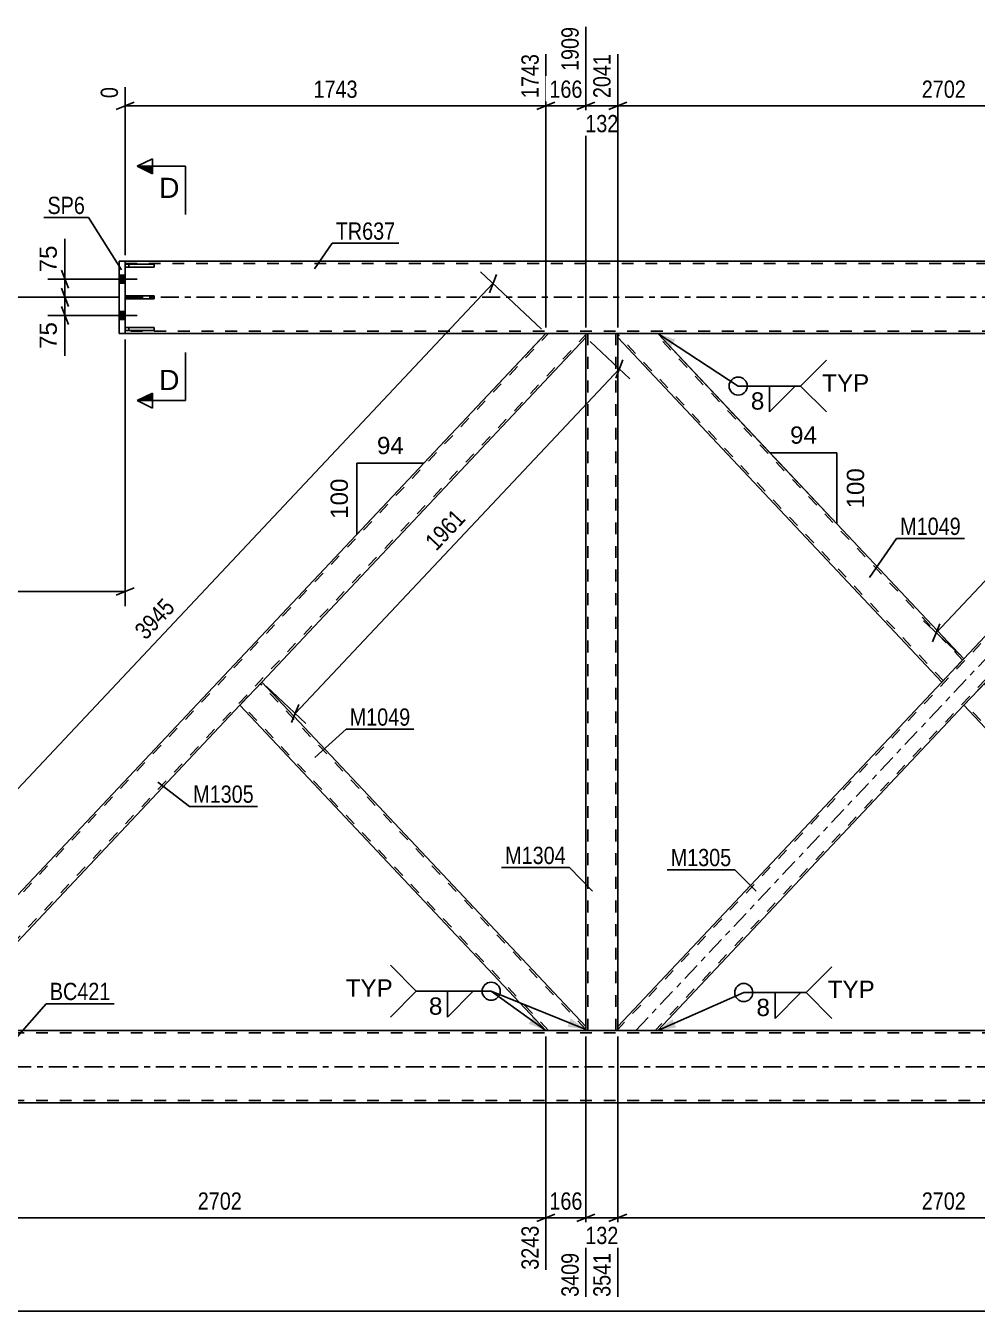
# Model space of a CAD drawing. Header units: millimetres. Extents: x -98 to 743, y -438 to 156.
# Drawn here: x -16.5 to 141.2, y -168.2 to 45 of the extents above; entities that cross this region are included whole.
import ezdxf

# ---------------------------------------------------------------- set-up
doc = ezdxf.new("R2010")
doc.units = ezdxf.units.MM
doc.linetypes.add('DXK_LINE_DOT2', pattern=[3.9198, 1.9599, -1.9599])
doc.linetypes.add('DXK_LINE_DOT3', pattern=[5.9187, 2.979, -0.9799, 0.9799, -0.9799])
doc.styles.add('Arial', font='ARIAL.TTF', dxfattribs={"height": 0.2})
doc.styles.add('Arial Narrow', font='ARIALN.TTF', dxfattribs={"height": 0.2})

# ---------------------------------------------------------------- blocks, each defined once
blk = doc.blocks.new('Part-761554712-1978 - 1694')
at = {"color": 2, "linetype": 'Continuous'}
for p, q in [((0, 5.02), (0, 5.5)), ((0, 5.5), (4.8, 5.5)), ((4.8, 5.02), (0, 5.02)), ((4.8, 5.5), (4.8, 5.02))]:
    blk.add_line(p, q, dxfattribs=at)
at = {"color": 7, "linetype": 'DXK_LINE_DOT2'}
blk.add_line((0.6, 5.02), (0.6, 5.5), dxfattribs=at)
blk = doc.blocks.new('Bolt-761554712-1722 - 1694')
at = {"linetype": 'Continuous'}
for points in [[(-1, 3.66), (-1, 2.34), (0, 2.34), (0, 3.66)], [(-1, 3.66), (-1, 2.34), (0, 2.34), (0, 3.66)], [(-1, -2.34), (-1, -3.66), (0, -3.66), (0, -2.34)], [(-1, -2.34), (-1, -3.66), (0, -3.66), (0, -2.34)]]:
    blk.add_hatch(color=1, dxfattribs=at).paths.add_polyline_path(points)
at = {"color": 1, "linetype": 'Continuous'}
for p, q in [((-2.76, 3), (2, 3)), ((-2.76, 3), (2, 3)), ((-1, 3.66), (0, 3.66)), ((-1, 3.66), (0, 3.66)), ((-1, 2.34), (0, 2.34)), ((-1, 2.34), (0, 2.34)), ((-2.76, -3), (2, -3)), ((-2.76, -3), (2, -3)), ((-1, -2.34), (0, -2.34)), ((-1, -2.34), (0, -2.34)), ((-1, -3.66), (0, -3.66)), ((-1, -3.66), (0, -3.66))]:
    blk.add_line(p, q, dxfattribs=at)
blk = doc.blocks.new('Part-761554712-1752 - 1694')
at = {"color": 2, "linetype": 'Continuous'}
for p, q in [((-1, 6), (-1, -6)), ((-1, 6), (0, 6)), ((0, 6), (0, 5.5)), ((0, 5.02), (0, 0.24)), ((0, -5.02), (0, -0.24)), ((-1, -6), (0, -6)), ((0, -6), (0, -5.5))]:
    blk.add_line(p, q, dxfattribs=at)
at = {"color": 7, "linetype": 'DXK_LINE_DOT2'}
for p, q in [((0, 5.5), (0, 5.02)), ((0, 0.24), (0, -0.24)), ((0, -5.5), (0, -5.02))]:
    blk.add_line(p, q, dxfattribs=at)
blk = doc.blocks.new('Part-761554712-1777 - 1694')
at = {"color": 2, "linetype": 'Continuous'}
for p, q in [((-38.36, -120.94), (69.73, -6)), ((76.36, -6.66), (76.36, -6)), ((76.36, -6.66), (22.63, -63.8)), ((-31.73, -121.6), (19, -67.65)), ((-38.36, -121.6), (-38.36, -120.94))]:
    blk.add_line(p, q, dxfattribs=at)
at = {"color": 7, "linetype": 'DXK_LINE_DOT2'}
for p, q in [((-38.36, -121.41), (70.17, -6)), ((-32.17, -121.6), (76.36, -6.19)), ((69.73, -6), (76.36, -6)), ((19, -67.65), (22.63, -63.8)), ((-38.36, -121.6), (-31.73, -121.6))]:
    blk.add_line(p, q, dxfattribs=at)
blk = doc.blocks.new('Part-761554712-1782 - 1694')
at = {"color": 7, "linetype": 'DXK_LINE_DOT2'}
for p, q in [((190.17, -6), (81.64, -121.41)), ((196.36, -6.19), (87.83, -121.6)), ((196.36, -6), (189.73, -6)), ((139, -59.95), (135.38, -63.8)), ((142.63, -63.8), (139, -67.65)), ((88.27, -121.6), (81.64, -121.6))]:
    blk.add_line(p, q, dxfattribs=at)
at = {"color": 7, "linetype": 'DXK_LINE_DOT3'}
blk.add_line((84.64, -121.6), (193.36, -6), dxfattribs=at)
at = {"color": 2, "linetype": 'Continuous'}
for p, q in [((189.73, -6), (139, -59.95)), ((196.36, -6.66), (196.36, -6)), ((196.36, -6.66), (142.63, -63.8)), ((135.38, -63.8), (81.64, -120.94)), ((139, -67.65), (88.27, -121.6)), ((81.64, -121.6), (81.64, -120.94))]:
    blk.add_line(p, q, dxfattribs=at)
blk = doc.blocks.new('Part-761554712-1797 - 1694')
at = {"color": 2, "linetype": 'Continuous'}
for p, q in [((81.64, -6.66), (81.64, -6)), ((139, -59.95), (88.27, -6)), ((135.38, -63.8), (81.64, -6.66)), ((138.56, -60.41), (135.38, -63.8)), ((139, -59.95), (138.56, -60.41))]:
    blk.add_line(p, q, dxfattribs=at)
at = {"color": 7, "linetype": 'DXK_LINE_DOT2'}
for p, q in [((88.27, -6), (81.64, -6)), ((135.6, -63.57), (81.64, -6.19)), ((138.78, -60.18), (87.83, -6)), ((135.6, -63.57), (135.61, -63.55))]:
    blk.add_line(p, q, dxfattribs=at)
blk = doc.blocks.new('Part-761554712-1862 - 1694')
at = {"color": 7, "linetype": 'DXK_LINE_DOT2'}
for p, q in [((81.64, -6), (76.36, -6)), ((76.36, -6.66), (76.36, -6)), ((76.68, -121.6), (76.68, -6)), ((81.32, -121.6), (81.32, -6)), ((81.64, -6.66), (81.64, -6)), ((76.36, -121.6), (76.36, -120.94)), ((81.64, -121.6), (81.64, -120.94)), ((76.36, -121.6), (81.64, -121.6))]:
    blk.add_line(p, q, dxfattribs=at)
at = {"color": 2, "linetype": 'Continuous'}
for p, q in [((76.36, -120.94), (76.36, -6.66)), ((81.64, -120.94), (81.64, -6.66))]:
    blk.add_line(p, q, dxfattribs=at)
blk = doc.blocks.new('Part-761554712-1892 - 1694')
at = {"color": 2, "linetype": 'Continuous'}
for p, q in [((139, -67.65), (142.63, -63.8)), ((142.63, -63.8), (196.36, -120.94)), ((189.73, -121.6), (139, -67.65)), ((196.36, -120.94), (196.36, -121.6))]:
    blk.add_line(p, q, dxfattribs=at)
at = {"color": 7, "linetype": 'DXK_LINE_DOT2'}
for p, q in [((196.36, -121.41), (142.41, -64.03)), ((139.22, -67.42), (139.24, -67.4)), ((190.17, -121.6), (139.22, -67.42)), ((196.36, -121.6), (189.73, -121.6))]:
    blk.add_line(p, q, dxfattribs=at)
blk = doc.blocks.new('Part-761554712-1887 - 1694')
at = {"color": 2, "linetype": 'Continuous'}
for p, q in [((19.27, -67.37), (22.63, -63.8)), ((22.63, -63.8), (76.36, -120.94)), ((19, -67.65), (19.27, -67.37)), ((69.73, -121.6), (19, -67.65)), ((76.36, -120.94), (76.36, -121.6))]:
    blk.add_line(p, q, dxfattribs=at)
at = {"color": 7, "linetype": 'DXK_LINE_DOT2'}
for p, q in [((76.36, -121.41), (22.41, -64.03)), ((19.22, -67.42), (19.24, -67.4)), ((70.17, -121.6), (19.22, -67.42)), ((76.36, -121.6), (69.73, -121.6))]:
    blk.add_line(p, q, dxfattribs=at)
blk = doc.blocks.new('Part-761554712-1975 - 1694')
at = {"color": 2, "linetype": 'Continuous'}
for p, q in [((0, -0.24), (0, 0.24)), ((0, 0.24), (4.8, 0.24)), ((4.8, 0.24), (4.8, -0.24)), ((4.8, -0.24), (0, -0.24))]:
    blk.add_line(p, q, dxfattribs=at)
at = {"color": 7, "linetype": 'DXK_LINE_DOT2'}
blk.add_line((0.6, -0.24), (0.6, 0.24), dxfattribs=at)
blk = doc.blocks.new('Part-761554712-1981 - 1694')
at = {"color": 2, "linetype": 'Continuous'}
for p, q in [((0, -5.02), (4.8, -5.02)), ((0, -5.02), (0, -5.5)), ((4.8, -5.5), (0, -5.5)), ((4.8, -5.02), (4.8, -5.5))]:
    blk.add_line(p, q, dxfattribs=at)
at = {"color": 7, "linetype": 'DXK_LINE_DOT2'}
blk.add_line((0.6, -5.5), (0.6, -5.02), dxfattribs=at)
blk = doc.blocks.new('Part-761554712-1984 - 1694')
at = {"color": 7, "linetype": 'DXK_LINE_DOT2'}
for p, q in [((4.8, 0.24), (0, 0.24)), ((0, 0.24), (0, -0.24)), ((0.6, -0.24), (0.6, 0.24)), ((4.8, -0.24), (4.8, 0.24)), ((0, -0.24), (4.8, -0.24))]:
    blk.add_line(p, q, dxfattribs=at)
blk = doc.blocks.new('Part-761554712-1987 - 1694')
at = {"color": 7, "linetype": 'DXK_LINE_DOT2'}
for p, q in [((4.8, 5.5), (0, 5.5)), ((0, 5.5), (0, 5.02)), ((0, 5.02), (4.8, 5.02)), ((0.6, 5.5), (0.6, 5.02)), ((4.8, 5.02), (4.8, 5.5))]:
    blk.add_line(p, q, dxfattribs=at)
blk = doc.blocks.new('Part-761554712-1990 - 1694')
at = {"color": 7, "linetype": 'DXK_LINE_DOT2'}
for p, q in [((4.8, -5.02), (0, -5.02)), ((0, -5.02), (0, -5.5)), ((0, -5.5), (4.8, -5.5)), ((0.6, -5.5), (0.6, -5.02)), ((4.8, -5.5), (4.8, -5.02))]:
    blk.add_line(p, q, dxfattribs=at)
blk = doc.blocks.new('Part-761554712-2008 - 1694')
at = {"color": 7, "linetype": 'DXK_LINE_DOT2'}
for p, q in [((571.24, -122), (-60, -122)), ((571.24, -133.2), (-60, -133.2))]:
    blk.add_line(p, q, dxfattribs=at)
at = {"color": 2, "linetype": 'Continuous'}
for p, q in [((441.41, -121.6), (-55.2, -121.6)), ((571.24, -133.6), (-60, -133.6))]:
    blk.add_line(p, q, dxfattribs=at)
at = {"color": 7, "linetype": 'DXK_LINE_DOT3'}
blk.add_line((-60, -127.6), (571.24, -127.6), dxfattribs=at)
blk = doc.blocks.new('Part-761554712-2023 - 1694')
at = {"color": 2, "linetype": 'Continuous'}
for p, q in [((571.24, 6), (0, 6)), ((441.41, -6), (0, -6))]:
    blk.add_line(p, q, dxfattribs=at)
at = {"color": 7, "linetype": 'DXK_LINE_DOT2'}
for p, q in [((0, 6), (0, -6)), ((0, 5.6), (571.24, 5.6)), ((571.24, -5.6), (0, -5.6))]:
    blk.add_line(p, q, dxfattribs=at)
at = {"color": 7, "linetype": 'DXK_LINE_DOT3'}
blk.add_line((0, 0), (571.24, 0), dxfattribs=at)
blk = doc.blocks.new('StraightDimension-761554712-2397 - 1694')
at = {"color": 7, "linetype": 'Continuous'}
for p, q in [((-1, 0), (-78.74, 0)), ((-75.29, -1.5), (-76.49, 1.5)), ((-75.89, -127.6), (-75.89, 0)), ((-61, -127.6), (-78.74, -127.6)), ((-76.49, -126.1), (-75.29, -129.1))]:
    blk.add_line(p, q, dxfattribs=at)
at = {"color": 0}
blk.add_wipeout([(-76.64, -59.54), (-80.84, -59.54), (-80.84, -68.06), (-76.64, -68.06)], dxfattribs=at)
at = {"color": 3, "style": 'Arial Narrow'}
blk.add_text('3190', height=2.863, rotation=90.0002, dxfattribs=at).set_placement((-77.24, -67.46))
blk = doc.blocks.new('StraightDimension-761554712-9258 - 1694')
at = {"color": 7, "linetype": 'Continuous'}
for p, q in [((69.73, -122.6), (69.73, -161.26)), ((76.36, -122.6), (76.36, -165.76)), ((68.23, -153.25), (71.23, -152.05)), ((69.73, -152.65), (76.36, -152.65)), ((77.86, -152.05), (74.86, -153.25))]:
    blk.add_line(p, q, dxfattribs=at)
at = {"color": 0}
blk.add_wipeout([(76.39, -151.9), (76.39, -147.7), (69.71, -147.7), (69.71, -151.9)], dxfattribs=at)
at = {"color": 0, "linetype": 'Continuous'}
blk.add_wipeout([(75.76, -157.85), (71.56, -157.85), (71.56, -166.36), (75.76, -166.36)], dxfattribs=at)
at = {"color": 3, "style": 'Arial Narrow'}
blk.add_text('166', height=2.863, dxfattribs=at).set_placement((70.31, -151.3))
at = {"color": 3, "linetype": 'Continuous', "style": 'Arial Narrow'}
blk.add_text('3409', height=2.863, rotation=90.0002, dxfattribs=at).set_placement((75.16, -165.76))
blk = doc.blocks.new('StraightDimension-761554712-2417 - 1694')
at = {"color": 7, "linetype": 'Continuous'}
for p, q in [((0, -7), (0, -51.2)), ((-61, -115.8), (-61, -45.95)), ((-59.5, -48.2), (-62.5, -49.4)), ((-61, -48.8), (0, -48.8)), ((-1.5, -49.4), (1.5, -48.2))]:
    blk.add_line(p, q, dxfattribs=at)
at = {"color": 0}
blk.add_wipeout([(-26.24, -48.05), (-26.24, -43.85), (-34.76, -43.85), (-34.76, -48.05)], dxfattribs=at)
at = {"color": 3, "style": 'Arial Narrow'}
blk.add_text('1525', height=2.863, dxfattribs=at).set_placement((-34.16, -47.45))
blk = doc.blocks.new('StraightDimension-761554712-2334 - 1694')
at = {"color": 7, "linetype": 'Continuous'}
for p, q in [((-47.15, -112.68), (60.95, 2.26)), ((69.01, -5.31), (58.87, 4.21)), ((60.36, 0.76), (61.54, 3.77)), ((-39.09, -120.26), (-49.22, -110.73)), ((-46.56, -111.17), (-47.74, -114.18))]:
    blk.add_line(p, q, dxfattribs=at)
at = {"color": 0}
blk.add_wipeout([(9.27, -51.59), (6.21, -48.72), (0.38, -54.92), (3.44, -57.79)], dxfattribs=at)
at = {"color": 3, "style": 'Arial Narrow'}
blk.add_text('3945', height=2.863, rotation=46.7591, dxfattribs=at).set_placement((3.41, -56.95))
blk = doc.blocks.new('StraightDimension-761554712-2370 - 1694')
at = {"color": 7, "linetype": 'Continuous'}
for p, q in [((77.09, -7.35), (83.66, -13.53)), ((81.32, -13.39), (82.5, -10.38)), ((28.18, -69.02), (81.91, -11.88)), ((23.35, -64.49), (29.93, -70.67)), ((28.77, -67.52), (27.59, -70.53))]:
    blk.add_line(p, q, dxfattribs=at)
at = {"color": 0}
blk.add_wipeout([(57.41, -36.84), (54.36, -33.96), (48.52, -40.16), (51.58, -43.04)], dxfattribs=at)
at = {"color": 3, "style": 'Arial Narrow'}
blk.add_text('1961', height=2.863, rotation=46.7591, dxfattribs=at).set_placement((51.56, -42.19))
blk = doc.blocks.new('AngleDimension-761554712-2389 - 1694')
at = {"color": 7, "linetype": 'Continuous'}
for p, q in [((88.95, -6.73), (106.87, -25.78)), ((117.97, -25.78), (106.87, -25.78)), ((117.97, -37.58), (106.87, -25.78)), ((117.97, -37.58), (117.97, -25.78))]:
    blk.add_line(p, q, dxfattribs=at)
at = {"color": 0}
for points in [[(115.24, -24.88), (115.24, -20.68), (109.6, -20.68), (109.6, -24.88)], [(123.07, -27.74), (118.87, -27.74), (118.87, -35.62), (123.07, -35.62)]]:
    blk.add_wipeout(points, dxfattribs=at)
at = {"color": 3, "style": 'Arial'}
blk.add_text('94', height=2.865, dxfattribs=at).set_placement((110.2, -24.28))
blk.add_text('100', height=2.865, rotation=90.0002, dxfattribs=at).set_placement((122.47, -35.02))
blk = doc.blocks.new('StraightDimension-761554712-2760 - 1694')
at = {"color": 7, "linetype": 'Continuous'}
for p, q in [((189.01, -5.31), (183.07, 0.27)), ((134.42, -55.63), (185.15, -1.69)), ((184.56, -3.19), (185.74, -0.18)), ((138.27, -59.26), (132.34, -53.68)), ((135.01, -54.13), (133.82, -57.14))]:
    blk.add_line(p, q, dxfattribs=at)
at = {"color": 0}
blk.add_wipeout([(162.15, -25.05), (159.09, -22.17), (153.26, -28.37), (156.32, -31.25)], dxfattribs=at)
at = {"color": 3, "style": 'Arial Narrow'}
blk.add_text('1851', height=2.863, rotation=46.7591, dxfattribs=at).set_placement((156.29, -30.4))
blk = doc.blocks.new('AngleDimension-761554712-2393 - 1694')
at = {"color": 7, "linetype": 'Continuous'}
for p, q in [((69.05, -6.73), (49.51, -27.51)), ((38.41, -27.51), (49.51, -27.51)), ((38.41, -39.31), (49.51, -27.51)), ((38.41, -39.31), (38.41, -27.51))]:
    blk.add_line(p, q, dxfattribs=at)
at = {"color": 0}
for points in [[(46.78, -26.61), (46.78, -22.41), (41.13, -22.41), (41.13, -26.61)], [(37.51, -29.47), (33.31, -29.47), (33.31, -37.34), (37.51, -37.34)]]:
    blk.add_wipeout(points, dxfattribs=at)
at = {"color": 3, "style": 'Arial'}
blk.add_text('94', height=2.865, dxfattribs=at).set_placement((41.73, -26.01))
blk.add_text('100', height=2.865, rotation=90.0002, dxfattribs=at).set_placement((36.91, -36.74))
blk = doc.blocks.new('StraightDimension-761554712-2426 - 1694')
at = {"color": 7, "linetype": 'Continuous'}
for p, q in [((69.73, -5), (69.73, 40.34)), ((0, 7), (0, 34.86)), ((1.5, 32.33), (-1.5, 31.13)), ((68.23, 31.13), (71.23, 32.33)), ((0, 31.73), (69.73, 31.73))]:
    blk.add_line(p, q, dxfattribs=at)
at = {"color": 0, "linetype": 'Continuous'}
for points in [[(69.13, 40.94), (64.93, 40.94), (64.93, 32.43), (69.13, 32.43)], [(-0.6, 35.46), (-4.8, 35.46), (-4.8, 32.43), (-0.6, 32.43)]]:
    blk.add_wipeout(points, dxfattribs=at)
at = {"color": 0}
blk.add_wipeout([(39.12, 32.48), (39.12, 36.68), (30.61, 36.68), (30.61, 32.48)], dxfattribs=at)
at = {"color": 3, "linetype": 'Continuous', "style": 'Arial Narrow'}
for s, height, p in [('1743', 2.863, (68.53, 33.03)), ('0', 2.86, (-1.2, 33.03))]:
    blk.add_text(s, height=height, rotation=90.0002, dxfattribs=at).set_placement(p)
at = {"color": 3, "style": 'Arial Narrow'}
blk.add_text('1743', height=2.863, dxfattribs=at).set_placement((31.21, 33.08))
blk = doc.blocks.new('StraightDimension-761554712-2435 - 1694')
at = {"color": 7, "linetype": 'Continuous'}
for p, q in [((76.36, -5), (76.36, 44.84)), ((69.73, -5), (69.73, 40.34)), ((68.23, 31.13), (71.23, 32.33)), ((77.86, 32.33), (74.86, 31.13)), ((69.73, 31.73), (76.36, 31.73))]:
    blk.add_line(p, q, dxfattribs=at)
at = {"color": 0}
blk.add_wipeout([(76.39, 32.48), (76.39, 36.68), (69.71, 36.68), (69.71, 32.48)], dxfattribs=at)
at = {"color": 0, "linetype": 'Continuous'}
blk.add_wipeout([(75.76, 45.44), (71.56, 45.44), (71.56, 36.93), (75.76, 36.93)], dxfattribs=at)
at = {"color": 3, "linetype": 'Continuous', "style": 'Arial Narrow'}
blk.add_text('1909', height=2.863, rotation=90.0002, dxfattribs=at).set_placement((75.16, 37.53))
at = {"color": 3, "style": 'Arial Narrow'}
blk.add_text('166', height=2.863, dxfattribs=at).set_placement((70.31, 33.08))
blk = doc.blocks.new('StraightDimension-761554712-2446 - 1694')
at = {"color": 7, "linetype": 'Continuous'}
for p, q in [((76.36, -5), (76.36, 44.84)), ((81.64, -5), (81.64, 40.34)), ((74.86, 31.13), (77.86, 32.33)), ((83.14, 32.33), (80.14, 31.13)), ((76.36, 31.73), (81.64, 31.73))]:
    blk.add_line(p, q, dxfattribs=at)
at = {"color": 0, "linetype": 'Continuous'}
blk.add_wipeout([(81.04, 40.94), (76.84, 40.94), (76.84, 32.43), (81.04, 32.43)], dxfattribs=at)
at = {"color": 0}
blk.add_wipeout([(82.34, 26.78), (82.34, 30.98), (75.66, 30.98), (75.66, 26.78)], dxfattribs=at)
at = {"color": 3, "linetype": 'Continuous', "style": 'Arial Narrow'}
blk.add_text('2041', height=2.863, rotation=90.0002, dxfattribs=at).set_placement((80.44, 33.03))
at = {"color": 3, "style": 'Arial Narrow'}
blk.add_text('132', height=2.863, dxfattribs=at).set_placement((76.26, 27.38))
blk = doc.blocks.new('StraightDimension-761554712-2454 - 1694')
at = {"color": 7, "linetype": 'Continuous'}
for p, q in [((81.64, -5), (81.64, 40.34)), ((189.73, -5), (189.73, 40.34)), ((83.14, 32.33), (80.14, 31.13)), ((188.23, 31.13), (191.23, 32.33)), ((81.64, 31.73), (189.73, 31.73))]:
    blk.add_line(p, q, dxfattribs=at)
at = {"color": 0, "linetype": 'Continuous'}
blk.add_wipeout([(189.13, 40.94), (184.93, 40.94), (184.93, 32.43), (189.13, 32.43)], dxfattribs=at)
at = {"color": 0}
blk.add_wipeout([(139.94, 32.48), (139.94, 36.68), (131.43, 36.68), (131.43, 32.48)], dxfattribs=at)
at = {"color": 3, "linetype": 'Continuous', "style": 'Arial Narrow'}
blk.add_text('4743', height=2.863, rotation=90.0002, dxfattribs=at).set_placement((188.53, 33.03))
at = {"color": 3, "style": 'Arial Narrow'}
blk.add_text('2702', height=2.863, dxfattribs=at).set_placement((132.03, 33.08))
blk = doc.blocks.new('StraightDimension-761554712-2712 - 1694')
at = {"color": 7, "linetype": 'Continuous'}
blk.add_line((-61, -168.15), (610.74, -168.15), dxfattribs=at)
blk = doc.blocks.new('StraightDimension-761554712-8832 - 1694')
at = {"color": 7, "linetype": 'Continuous'}
for p, q in [((-10.58, 4.5), (-9.38, 1.5)), ((-2, 3), (-12.83, 3)), ((-9.98, 0), (-9.98, 3)), ((-9.38, -1.5), (-10.58, 1.5)), ((-1, 0), (-12.83, 0))]:
    blk.add_line(p, q, dxfattribs=at)
at = {"color": 0}
blk.add_wipeout([(-10.73, 9.17), (-14.93, 9.17), (-14.93, 3.52), (-10.73, 3.52)], dxfattribs=at)
at = {"color": 7, "linetype": 'Continuous'}
blk.add_line((-9.98, 3), (-9.98, 9.7), dxfattribs=at)
blk.add_line((-9.98, 3), (-9.98, 9.7), dxfattribs=at)
at = {"color": 3, "style": 'Arial'}
blk.add_text('75', height=2.865, rotation=90.0002, dxfattribs=at).set_placement((-11.33, 4.13))
blk = doc.blocks.new('StraightDimension-761554712-8833 - 1694')
at = {"color": 7, "linetype": 'Continuous'}
for p, q in [((-10.58, 1.5), (-9.38, -1.5)), ((-1, 0), (-12.83, 0)), ((-9.38, -4.5), (-10.58, -1.5)), ((-9.98, -3), (-9.98, 0)), ((-2, -3), (-12.83, -3))]:
    blk.add_line(p, q, dxfattribs=at)
at = {"color": 0}
blk.add_wipeout([(-10.73, -3.53), (-14.93, -3.53), (-14.93, -9.17), (-10.73, -9.17)], dxfattribs=at)
at = {"color": 7, "linetype": 'Continuous'}
blk.add_line((-9.98, -3), (-9.98, -9.7), dxfattribs=at)
blk.add_line((-9.98, -3), (-9.98, -9.7), dxfattribs=at)
at = {"color": 3, "style": 'Arial'}
blk.add_text('75', height=2.865, rotation=90.0002, dxfattribs=at).set_placement((-11.33, -8.57))
blk = doc.blocks.new('StraightDimension-761554712-9256 - 1694')
at = {"color": 7, "linetype": 'Continuous'}
for p, q in [((81.64, -122.6), (81.64, -165.76)), ((189.73, -122.6), (189.73, -161.26)), ((83.14, -152.05), (80.14, -153.25)), ((81.64, -152.65), (189.73, -152.65)), ((188.23, -153.25), (191.23, -152.05))]:
    blk.add_line(p, q, dxfattribs=at)
at = {"color": 0}
blk.add_wipeout([(139.94, -151.9), (139.94, -147.7), (131.43, -147.7), (131.43, -151.9)], dxfattribs=at)
at = {"color": 0, "linetype": 'Continuous'}
blk.add_wipeout([(189.13, -153.35), (184.93, -153.35), (184.93, -161.86), (189.13, -161.86)], dxfattribs=at)
at = {"color": 3, "style": 'Arial Narrow'}
blk.add_text('2702', height=2.863, dxfattribs=at).set_placement((132.03, -151.3))
at = {"color": 3, "linetype": 'Continuous', "style": 'Arial Narrow'}
blk.add_text('6243', height=2.863, rotation=90.0002, dxfattribs=at).set_placement((188.53, -161.26))
blk = doc.blocks.new('StraightDimension-761554712-9257 - 1694')
at = {"color": 7, "linetype": 'Continuous'}
for p, q in [((76.36, -122.6), (76.36, -165.76)), ((81.64, -122.6), (81.64, -165.76)), ((74.86, -153.25), (77.86, -152.05)), ((76.36, -152.65), (81.64, -152.65)), ((83.14, -152.05), (80.14, -153.25))]:
    blk.add_line(p, q, dxfattribs=at)
at = {"color": 0}
blk.add_wipeout([(82.34, -157.6), (82.34, -153.4), (75.66, -153.4), (75.66, -157.6)], dxfattribs=at)
at = {"color": 0, "linetype": 'Continuous'}
blk.add_wipeout([(81.04, -157.85), (76.84, -157.85), (76.84, -166.36), (81.04, -166.36)], dxfattribs=at)
at = {"color": 3, "style": 'Arial Narrow'}
blk.add_text('132', height=2.863, dxfattribs=at).set_placement((76.26, -157))
at = {"color": 3, "linetype": 'Continuous', "style": 'Arial Narrow'}
blk.add_text('3541', height=2.863, rotation=90.0002, dxfattribs=at).set_placement((80.44, -165.76))
blk = doc.blocks.new('StraightDimension-761554712-9259 - 1694')
at = {"color": 7, "linetype": 'Continuous'}
for p, q in [((-38.36, -122.6), (-38.36, -159.43)), ((69.73, -122.6), (69.73, -161.26)), ((-36.86, -152.05), (-39.86, -153.25)), ((-38.36, -152.65), (69.73, -152.65)), ((68.23, -153.25), (71.23, -152.05))]:
    blk.add_line(p, q, dxfattribs=at)
at = {"color": 0}
blk.add_wipeout([(19.94, -151.9), (19.94, -147.7), (11.43, -147.7), (11.43, -151.9)], dxfattribs=at)
at = {"color": 0, "linetype": 'Continuous'}
blk.add_wipeout([(69.13, -153.35), (64.93, -153.35), (64.93, -161.86), (69.13, -161.86)], dxfattribs=at)
at = {"color": 3, "style": 'Arial Narrow'}
blk.add_text('2702', height=2.863, dxfattribs=at).set_placement((12.03, -151.3))
at = {"color": 3, "linetype": 'Continuous', "style": 'Arial Narrow'}
blk.add_text('3243', height=2.863, rotation=90.0002, dxfattribs=at).set_placement((68.53, -161.26))
blk = doc.blocks.new('Mark-761554712-1858 - 1694')
at = {"color": 0}
blk.add_wipeout([(73.04, -93.98), (73.04, -90.98), (62.98, -90.98), (62.98, -93.98)], dxfattribs=at)
blk.add_wipeout([(73.04, -93.98), (73.04, -90.98), (62.98, -90.98), (62.98, -93.98)], dxfattribs=at)
at = {"color": 30, "linetype": 'Continuous'}
for p in [(62.38, -94.58), (77.43, -98.47)]:
    blk.add_line(p, (73.64, -94.58), dxfattribs=at)
at = {"color": 3, "style": 'Arial Narrow'}
blk.add_text('M1304', height=2.863, dxfattribs=at).set_placement((62.98, -93.98))
blk = doc.blocks.new('Mark-761554712-1793 - 1694')
at = {"color": 0}
blk.add_wipeout([(138.5, -39.41), (138.5, -36.41), (128.45, -36.41), (128.45, -39.41)], dxfattribs=at)
blk.add_wipeout([(138.5, -39.41), (138.5, -36.41), (128.45, -36.41), (128.45, -39.41)], dxfattribs=at)
at = {"color": 30, "linetype": 'Continuous'}
for p, q in [((123.34, -46.48), (127.85, -40.01)), ((127.85, -40.01), (139.1, -40.01))]:
    blk.add_line(p, q, dxfattribs=at)
at = {"color": 3, "style": 'Arial Narrow'}
blk.add_text('M1049', height=2.863, dxfattribs=at).set_placement((128.45, -39.41))
blk = doc.blocks.new('Mark-761554712-1748 - 1694')
at = {"color": 0}
blk.add_wipeout([(-6.67, 13.81), (-6.67, 16.81), (-12.88, 16.81), (-12.88, 13.81)], dxfattribs=at)
blk.add_wipeout([(-6.67, 13.81), (-6.67, 16.81), (-12.88, 16.81), (-12.88, 13.81)], dxfattribs=at)
at = {"color": 30, "linetype": 'Continuous'}
for p in [(-13.48, 13.21), (-0.61, 4.54)]:
    blk.add_line(p, (-6.07, 13.21), dxfattribs=at)
at = {"color": 3, "style": 'Arial Narrow'}
blk.add_text('SP6', height=2.863, dxfattribs=at).set_placement((-12.88, 13.81))
blk = doc.blocks.new('Mark-761554712-1773 - 1694')
at = {"color": 0}
blk.add_wipeout([(21.32, -83.82), (21.32, -80.82), (11.27, -80.82), (11.27, -83.82)], dxfattribs=at)
blk.add_wipeout([(21.32, -83.82), (21.32, -80.82), (11.27, -80.82), (11.27, -83.82)], dxfattribs=at)
at = {"color": 30, "linetype": 'Continuous'}
for p, q in [((5.43, -80.42), (10.67, -84.42)), ((10.67, -84.42), (21.92, -84.42))]:
    blk.add_line(p, q, dxfattribs=at)
at = {"color": 3, "style": 'Arial Narrow'}
blk.add_text('M1305', height=2.863, dxfattribs=at).set_placement((11.27, -83.82))
blk = doc.blocks.new('Mark-761554712-1778 - 1694')
at = {"color": 0}
blk.add_wipeout([(100.46, -94.33), (100.46, -91.33), (90.41, -91.33), (90.41, -94.33)], dxfattribs=at)
blk.add_wipeout([(100.46, -94.33), (100.46, -91.33), (90.41, -91.33), (90.41, -94.33)], dxfattribs=at)
at = {"color": 30, "linetype": 'Continuous'}
for p in [(89.81, -94.93), (104.6, -98.47)]:
    blk.add_line(p, (101.06, -94.93), dxfattribs=at)
at = {"color": 3, "style": 'Arial Narrow'}
blk.add_text('M1305', height=2.863, dxfattribs=at).set_placement((90.41, -94.33))
blk = doc.blocks.new('Mark-761554712-1883 - 1694')
at = {"color": 0}
blk.add_wipeout([(47.26, -71.04), (47.26, -68.04), (37.21, -68.04), (37.21, -71.04)], dxfattribs=at)
blk.add_wipeout([(47.26, -71.04), (47.26, -68.04), (37.21, -68.04), (37.21, -71.04)], dxfattribs=at)
at = {"color": 30, "linetype": 'Continuous'}
for p, q in [((31.41, -76.3), (36.61, -71.64)), ((36.61, -71.64), (47.86, -71.64))]:
    blk.add_line(p, q, dxfattribs=at)
at = {"color": 3, "style": 'Arial Narrow'}
blk.add_text('M1049', height=2.863, dxfattribs=at).set_placement((37.21, -71.04))
blk = doc.blocks.new('Mark-761554712-2004 - 1694')
at = {"color": 0}
blk.add_wipeout([(-2.44, -116.54), (-2.44, -113.54), (-12.49, -113.54), (-12.49, -116.54)], dxfattribs=at)
blk.add_wipeout([(-2.44, -116.54), (-2.44, -113.54), (-12.49, -113.54), (-12.49, -116.54)], dxfattribs=at)
at = {"color": 30, "linetype": 'Continuous'}
for p, q in [((-18.25, -123.02), (-13.09, -117.14)), ((-13.09, -117.14), (-1.84, -117.14))]:
    blk.add_line(p, q, dxfattribs=at)
at = {"color": 3, "style": 'Arial Narrow'}
blk.add_text('BC421', height=2.863, dxfattribs=at).set_placement((-12.49, -116.54))
blk = doc.blocks.new('Mark-761554712-2019 - 1694')
at = {"color": 0}
blk.add_wipeout([(44.77, 9.55), (44.77, 12.55), (34.9, 12.55), (34.9, 9.55)], dxfattribs=at)
blk.add_wipeout([(44.77, 9.55), (44.77, 12.55), (34.9, 12.55), (34.9, 9.55)], dxfattribs=at)
at = {"color": 30, "linetype": 'Continuous'}
for p, q in [((31.4, 4.72), (34.3, 8.95)), ((34.3, 8.95), (45.37, 8.95))]:
    blk.add_line(p, q, dxfattribs=at)
at = {"color": 3, "style": 'Arial Narrow'}
blk.add_text('TR637', height=2.863, dxfattribs=at).set_placement((34.9, 9.55))
blk = doc.blocks.new('WeldMark-761554712-9566 - 1694')
at = {"linetype": 'Continuous'}
blk.add_hatch(color=30, dxfattribs=at).paths.add_polyline_path([(90.37, -8.27), (88.27, -6), (91.19, -7.02)])
at = {"color": 30, "linetype": 'Continuous'}
blk.add_line((88.27, -6), (101.6, -14.73), dxfattribs=at)
at = {"color": 3, "linetype": 'Continuous'}
for q in [(116.21, -10.44), (116.21, -19.02)]:
    blk.add_line((111.93, -14.73), q, dxfattribs=at)
blk.add_arc((101.6, -14.73), 1.5, 90, 270, dxfattribs=at)
at = {"color": 0}
blk.add_wipeout([(106.13, -18.83), (106.13, -15.43), (103.5, -15.43), (103.5, -18.83)], dxfattribs=at)
at = {"color": 30, "linetype": 'Continuous'}
blk.add_line((101.6, -14.73), (111.93, -14.73), dxfattribs=at)
at = {"color": 3, "linetype": 'Continuous'}
for p, q in [((106.78, -14.73), (111.07, -14.73)), ((111.07, -14.73), (106.78, -19.02)), ((106.78, -19.02), (106.78, -14.73))]:
    blk.add_line(p, q, dxfattribs=at)
blk.add_arc((101.6, -14.73), 1.5, 270, 90, dxfattribs=at)
at = {"color": 3, "style": 'Arial'}
blk.add_text('8', height=2.87, dxfattribs=at).set_placement((103.7, -18.63))
at = {"color": 0, "linetype": 'Continuous'}
blk.add_wipeout([(123.3, -15.63), (123.3, -12.63), (115.53, -12.63), (115.53, -15.63)], dxfattribs=at)
blk.add_wipeout([(123.3, -15.63), (123.3, -12.63), (115.53, -12.63), (115.53, -15.63)], dxfattribs=at)
at = {"color": 3, "linetype": 'Continuous', "style": 'Arial'}
blk.add_text('TYP', height=2.865, dxfattribs=at).set_placement((115.53, -15.63))
blk = doc.blocks.new('SectionMark-761554712-3443 - 1694')
at = {"linetype": 'Continuous'}
for points in [[(4.5, 21.73), (4.5, 20.48), (2, 21.73)], [(4.5, -15.88), (4.5, -17.13), (2, -17.13)]]:
    blk.add_hatch(color=6, dxfattribs=at).paths.add_polyline_path(points)
at = {"color": 6, "linetype": 'Continuous'}
for p, q in [((2, 21.73), (4.5, 22.98)), ((10, 21.73), (2, 21.73)), ((2, 21.73), (4.5, 20.48)), ((4.5, 20.48), (4.5, 22.98)), ((2, -17.13), (4.5, -15.88)), ((4.5, -15.88), (4.5, -18.38)), ((10, -17.13), (2, -17.13)), ((4.5, -18.38), (2, -17.13))]:
    blk.add_line(p, q, dxfattribs=at)
at = {"color": 0, "linetype": 'Continuous'}
for points in [[(9, 16.48), (9, 19.98), (5.63, 19.98), (5.63, 16.48)], [(9, -15.38), (9, -11.88), (5.63, -11.88), (5.63, -15.38)]]:
    blk.add_wipeout(points, dxfattribs=at)
at = {"color": 6, "linetype": 'Continuous'}
for p, q in [((10, 21.73), (10, 13.73)), ((10, -17.13), (10, -9.13))]:
    blk.add_line(p, q, dxfattribs=at)
at = {"color": 3, "linetype": 'Continuous', "style": 'Arial'}
for p in [(5.63, 16.48), (5.63, -15.38)]:
    blk.add_text('D', height=3.34, dxfattribs=at).set_placement(p)
blk = doc.blocks.new('WeldMark-761554712-3469 - 1694')
at = {"linetype": 'Continuous'}
blk.add_hatch(color=30, dxfattribs=at).paths.add_polyline_path([(91.31, -121.07), (88.27, -121.6), (90.71, -119.7)])
at = {"color": 3, "linetype": 'Continuous'}
for q in [(117.13, -111.01), (117.13, -119.58)]:
    blk.add_line((112.85, -115.29), q, dxfattribs=at)
at = {"color": 30, "linetype": 'Continuous'}
blk.add_line((88.27, -121.6), (102.53, -115.29), dxfattribs=at)
at = {"color": 3, "linetype": 'Continuous'}
blk.add_arc((102.53, -115.29), 1.5, 90, 270, dxfattribs=at)
at = {"color": 0}
blk.add_wipeout([(107.05, -119.39), (107.05, -115.99), (104.43, -115.99), (104.43, -119.39)], dxfattribs=at)
at = {"color": 30, "linetype": 'Continuous'}
blk.add_line((102.53, -115.29), (112.85, -115.29), dxfattribs=at)
at = {"color": 3, "linetype": 'Continuous'}
for p, q in [((107.71, -115.29), (111.99, -115.29)), ((111.99, -115.29), (107.71, -119.58)), ((107.71, -119.58), (107.71, -115.29))]:
    blk.add_line(p, q, dxfattribs=at)
blk.add_arc((102.53, -115.29), 1.5, 270, 90, dxfattribs=at)
at = {"color": 3, "style": 'Arial'}
blk.add_text('8', height=2.87, dxfattribs=at).set_placement((104.63, -119.19))
at = {"color": 0, "linetype": 'Continuous'}
blk.add_wipeout([(124.22, -116.19), (124.22, -113.19), (116.45, -113.19), (116.45, -116.19)], dxfattribs=at)
blk.add_wipeout([(124.22, -116.19), (124.22, -113.19), (116.45, -113.19), (116.45, -116.19)], dxfattribs=at)
at = {"color": 3, "linetype": 'Continuous', "style": 'Arial'}
blk.add_text('TYP', height=2.865, dxfattribs=at).set_placement((116.45, -116.19))
blk = doc.blocks.new('WeldMark-761554712-3486 - 1694')
at = {"linetype": 'Continuous'}
for points in [[(67.74, -119.24), (69.73, -121.6), (66.86, -120.46)], [(73.86, -119.59), (76.36, -121.41), (73.3, -120.98)]]:
    blk.add_hatch(color=30, dxfattribs=at).paths.add_polyline_path(points)
at = {"color": 3, "linetype": 'Continuous'}
for q in [(43.95, -110.78), (43.95, -119.36)]:
    blk.add_line((48.24, -115.07), q, dxfattribs=at)
at = {"color": 30, "linetype": 'Continuous'}
for p in [(76.36, -121.41), (69.73, -121.6)]:
    blk.add_line(p, (60.66, -115.07), dxfattribs=at)
at = {"color": 3, "linetype": 'Continuous'}
for start, end in [(90, 270), (270, 90)]:
    blk.add_arc((60.66, -115.07), 1.5, start, end, dxfattribs=at)
at = {"color": 0}
blk.add_wipeout([(52.76, -119.17), (52.76, -115.77), (50.14, -115.77), (50.14, -119.17)], dxfattribs=at)
at = {"color": 30, "linetype": 'Continuous'}
blk.add_line((48.24, -115.07), (60.66, -115.07), dxfattribs=at)
at = {"color": 3, "linetype": 'Continuous'}
for p, q in [((53.42, -115.07), (57.7, -115.07)), ((57.7, -115.07), (53.42, -119.36)), ((53.42, -119.36), (53.42, -115.07))]:
    blk.add_line(p, q, dxfattribs=at)
at = {"color": 3, "style": 'Arial'}
blk.add_text('8', height=2.87, dxfattribs=at).set_placement((50.34, -118.97))
at = {"color": 0, "linetype": 'Continuous'}
blk.add_wipeout([(44.34, -115.97), (44.34, -112.97), (36.56, -112.97), (36.56, -115.97)], dxfattribs=at)
blk.add_wipeout([(44.34, -115.97), (44.34, -112.97), (36.56, -112.97), (36.56, -115.97)], dxfattribs=at)
at = {"color": 3, "linetype": 'Continuous', "style": 'Arial'}
blk.add_text('TYP', height=2.865, dxfattribs=at).set_placement((36.56, -115.97))

msp = doc.modelspace()

# ---------------------------------------------------------------- block references
for name in ['Part-761554712-2023 - 1694', 'Part-761554712-1752 - 1694', 'Part-761554712-1978 - 1694', 'Part-761554712-1987 - 1694', 'Bolt-761554712-1722 - 1694', 'Part-761554712-1975 - 1694', 'Part-761554712-1984 - 1694', 'Part-761554712-1777 - 1694', 'Part-761554712-1981 - 1694', 'Part-761554712-1990 - 1694', 'Part-761554712-1862 - 1694', 'Part-761554712-1782 - 1694', 'Part-761554712-1797 - 1694', 'Part-761554712-1887 - 1694', 'Part-761554712-1892 - 1694', 'Part-761554712-2008 - 1694']:
    msp.add_blockref(name, (0, 0))

# ---------------------------------------------------------------- next in the draw order: block references
for name in ['StraightDimension-761554712-2397 - 1694', 'StraightDimension-761554712-2760 - 1694', 'AngleDimension-761554712-2389 - 1694', 'Mark-761554712-1778 - 1694', 'StraightDimension-761554712-9258 - 1694']:
    msp.add_blockref(name, (0, 0))

# ---------------------------------------------------------------- next in the draw order: block references
for name in ['StraightDimension-761554712-2417 - 1694', 'Mark-761554712-1793 - 1694', 'StraightDimension-761554712-2712 - 1694']:
    msp.add_blockref(name, (0, 0))

# ---------------------------------------------------------------- next in the draw order: block references
for name in ['StraightDimension-761554712-2334 - 1694', 'StraightDimension-761554712-9259 - 1694', 'StraightDimension-761554712-9256 - 1694']:
    msp.add_blockref(name, (0, 0))

# ---------------------------------------------------------------- next in the draw order: block references
for name in ['StraightDimension-761554712-2426 - 1694', 'StraightDimension-761554712-2370 - 1694', 'Mark-761554712-1773 - 1694', 'Mark-761554712-1858 - 1694', 'WeldMark-761554712-3469 - 1694', 'Mark-761554712-2004 - 1694', 'StraightDimension-761554712-9257 - 1694']:
    msp.add_blockref(name, (0, 0))

# ---------------------------------------------------------------- next in the draw order: block references
for name in ['StraightDimension-761554712-2435 - 1694', 'SectionMark-761554712-3443 - 1694', 'Mark-761554712-2019 - 1694', 'StraightDimension-761554712-8832 - 1694', 'AngleDimension-761554712-2393 - 1694', 'Mark-761554712-1883 - 1694', 'WeldMark-761554712-3486 - 1694']:
    msp.add_blockref(name, (0, 0))

# ---------------------------------------------------------------- next in the draw order: block references
for name in ['StraightDimension-761554712-2446 - 1694', 'Mark-761554712-1748 - 1694', 'StraightDimension-761554712-8833 - 1694']:
    msp.add_blockref(name, (0, 0))

# ---------------------------------------------------------------- next in the draw order: block references
msp.add_blockref('StraightDimension-761554712-2454 - 1694', (0, 0))

# ---------------------------------------------------------------- next in the draw order: block references
msp.add_blockref('WeldMark-761554712-9566 - 1694', (0, 0))

doc.saveas('drawing.dxf')
